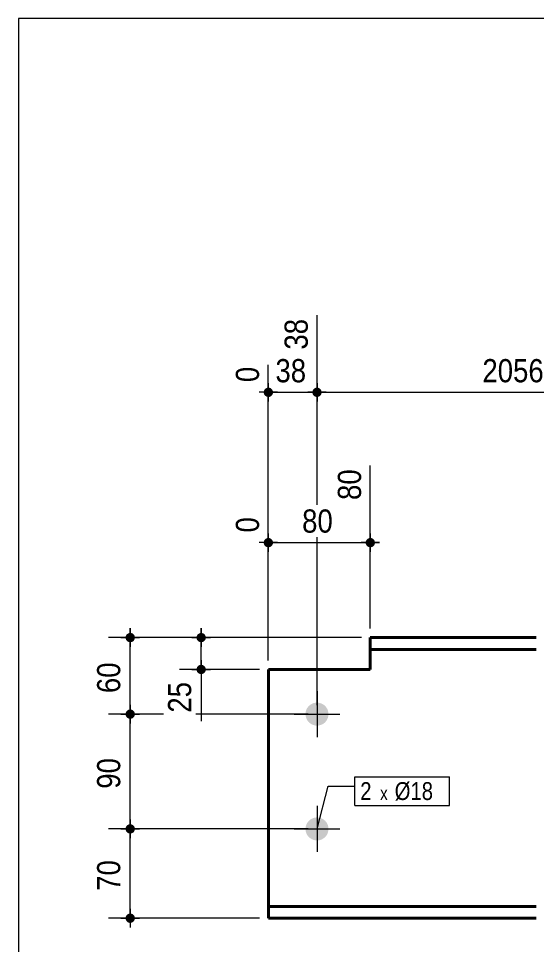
# Model space of a CAD drawing. Header units: millimetres. Extents: x 2 to 287, y 5 to 195.
# Drawn here: x 5 to 63, y 91.3 to 195 of the extents above; entities that cross this region are included whole.
import ezdxf

# ---------------------------------------------------------------- set-up
doc = ezdxf.new("R2010")
doc.units = ezdxf.units.MM
for name, color, linetype, lineweight in [('Boulon', 7, 'Continuous', 0), ('Cotation', 7, 'Continuous', 0), ('Désignation boulon', 3, 'Continuous', 0), ('Feuille dessin', 5, 'Continuous', 0), ('Piece', 2, 'Continuous', 0)]:
    doc.layers.add(name, color=color, linetype=linetype, lineweight=lineweight)
doc.styles.add('ARIAL', font='ARIAL.TTF')
doc.styles.add('COMIC_SANS_MS', font='COMIC.TTF')

# ---------------------------------------------------------------- blocks, each defined once
blk = doc.blocks.new('*A8')
at = {"layer": 'Boulon'}
for points in [[(37.16, 117.13), (37.16, 117.16), (37.17, 117.19), (37.17, 117.22), (37.17, 117.25), (37.18, 117.28), (37.18, 117.32), (37.19, 117.35), (37.19, 117.38), (37.2, 117.41), (37.21, 117.44), (37.22, 117.47), (37.23, 117.5), (37.24, 117.53), (37.25, 117.56), (37.26, 117.59), (37.27, 117.62), (37.29, 117.65), (37.3, 117.67), (37.31, 117.7), (37.33, 117.73), (37.34, 117.76), (37.36, 117.78), (37.38, 117.81), (37.4, 117.84), (37.41, 117.86), (37.43, 117.89), (37.45, 117.91), (37.47, 117.94), (37.49, 117.96), (37.52, 117.98), (37.54, 118), (37.56, 118.03), (37.58, 118.05), (37.61, 118.07), (37.63, 118.09), (37.66, 118.11), (37.68, 118.13), (37.71, 118.15), (37.73, 118.16), (37.76, 118.18), (37.79, 118.2), (37.81, 118.21), (37.84, 118.23), (37.87, 118.24), (37.9, 118.26), (37.93, 118.27), (37.96, 118.28), (37.98, 118.3), (38.01, 118.31), (38.04, 118.32), (38.07, 118.33), (38.1, 118.33), (38.14, 118.34), (38.17, 118.35), (38.2, 118.36), (38.23, 118.36), (38.26, 118.37), (38.29, 118.37), (38.32, 118.38), (38.35, 118.38), (38.38, 118.38), (38.42, 118.38), (38.45, 118.38), (38.48, 118.38), (38.51, 118.38), (38.54, 118.38), (38.57, 118.38), (38.6, 118.37), (38.64, 118.37), (38.67, 118.36), (38.7, 118.36), (38.73, 118.35), (38.76, 118.34), (38.79, 118.33), (38.82, 118.33), (38.85, 118.32), (38.88, 118.31), (38.91, 118.3), (38.94, 118.28), (38.97, 118.27), (39, 118.26), (39.03, 118.24), (39.05, 118.23), (39.08, 118.21), (39.11, 118.2), (39.14, 118.18), (39.16, 118.16), (39.19, 118.15), (39.21, 118.13), (39.24, 118.11), (39.26, 118.09), (39.29, 118.07), (39.31, 118.05), (39.33, 118.03), (39.36, 118), (39.38, 117.98), (39.4, 117.96), (39.42, 117.94), (39.44, 117.91), (39.46, 117.89), (39.48, 117.86), (39.5, 117.84), (39.52, 117.81), (39.53, 117.78), (39.55, 117.76), (39.57, 117.73), (39.58, 117.7), (39.6, 117.67), (39.61, 117.65), (39.62, 117.62), (39.64, 117.59), (39.65, 117.56), (39.66, 117.53), (39.67, 117.5), (39.68, 117.47), (39.69, 117.44), (39.69, 117.41), (39.7, 117.38), (39.71, 117.35), (39.71, 117.32), (39.72, 117.28), (39.72, 117.25), (39.73, 117.22), (39.73, 117.19), (39.73, 117.16), (39.73, 117.13), (39.73, 117.1), (39.73, 117.06), (39.73, 117.03), (39.73, 117), (39.73, 116.97), (39.72, 116.94), (39.72, 116.91), (39.71, 116.88), (39.71, 116.85), (39.7, 116.81), (39.69, 116.78), (39.69, 116.75), (39.68, 116.72), (39.67, 116.69), (39.66, 116.66), (39.65, 116.63), (39.64, 116.6), (39.62, 116.57), (39.61, 116.55), (39.6, 116.52), (39.58, 116.49), (39.57, 116.46), (39.55, 116.43), (39.53, 116.41), (39.52, 116.38), (39.5, 116.36), (39.48, 116.33), (39.46, 116.3), (39.44, 116.28), (39.42, 116.26), (39.4, 116.23), (39.38, 116.21), (39.36, 116.19), (39.33, 116.16), (39.31, 116.14), (39.29, 116.12), (39.26, 116.1), (39.24, 116.08), (39.21, 116.06), (39.19, 116.04), (39.16, 116.03), (39.14, 116.01), (39.11, 115.99), (39.08, 115.98), (39.05, 115.96), (39.03, 115.95), (39, 115.93), (38.97, 115.92), (38.94, 115.91), (38.91, 115.9), (38.88, 115.89), (38.85, 115.88), (38.82, 115.87), (38.79, 115.86), (38.76, 115.85), (38.73, 115.84), (38.7, 115.83), (38.67, 115.83), (38.64, 115.82), (38.6, 115.82), (38.57, 115.82), (38.54, 115.81), (38.51, 115.81), (38.48, 115.81), (38.45, 115.81), (38.42, 115.81), (38.38, 115.81), (38.35, 115.81), (38.32, 115.82), (38.29, 115.82), (38.26, 115.82), (38.23, 115.83), (38.2, 115.83), (38.17, 115.84), (38.14, 115.85), (38.1, 115.86), (38.07, 115.87), (38.04, 115.88), (38.01, 115.89), (37.98, 115.9), (37.96, 115.91), (37.93, 115.92), (37.9, 115.93), (37.87, 115.95), (37.84, 115.96), (37.81, 115.98), (37.79, 115.99), (37.76, 116.01), (37.73, 116.03), (37.71, 116.04), (37.68, 116.06), (37.66, 116.08), (37.63, 116.1), (37.61, 116.12), (37.58, 116.14), (37.56, 116.16), (37.54, 116.19), (37.52, 116.21), (37.49, 116.23), (37.47, 116.26), (37.45, 116.28), (37.43, 116.3), (37.41, 116.33), (37.4, 116.36), (37.38, 116.38), (37.36, 116.41), (37.34, 116.43), (37.33, 116.46), (37.31, 116.49), (37.3, 116.52), (37.29, 116.55), (37.27, 116.57), (37.26, 116.6), (37.25, 116.63), (37.24, 116.66), (37.23, 116.69), (37.22, 116.72), (37.21, 116.75), (37.2, 116.78), (37.19, 116.81), (37.19, 116.85), (37.18, 116.88), (37.18, 116.91), (37.17, 116.94), (37.17, 116.97), (37.17, 117), (37.16, 117.03), (37.16, 117.06), (37.16, 117.1)], [(37.16, 104.27), (37.16, 104.3), (37.17, 104.33), (37.17, 104.36), (37.17, 104.4), (37.18, 104.43), (37.18, 104.46), (37.19, 104.49), (37.19, 104.52), (37.2, 104.55), (37.21, 104.58), (37.22, 104.61), (37.23, 104.64), (37.24, 104.67), (37.25, 104.7), (37.26, 104.73), (37.27, 104.76), (37.29, 104.79), (37.3, 104.82), (37.31, 104.84), (37.33, 104.87), (37.34, 104.9), (37.36, 104.93), (37.38, 104.95), (37.4, 104.98), (37.41, 105), (37.43, 105.03), (37.45, 105.05), (37.47, 105.08), (37.49, 105.1), (37.52, 105.13), (37.54, 105.15), (37.56, 105.17), (37.58, 105.19), (37.61, 105.21), (37.63, 105.23), (37.66, 105.25), (37.68, 105.27), (37.71, 105.29), (37.73, 105.31), (37.76, 105.32), (37.79, 105.34), (37.81, 105.36), (37.84, 105.37), (37.87, 105.39), (37.9, 105.4), (37.93, 105.41), (37.96, 105.43), (37.98, 105.44), (38.01, 105.45), (38.04, 105.46), (38.07, 105.47), (38.1, 105.48), (38.14, 105.49), (38.17, 105.49), (38.2, 105.5), (38.23, 105.51), (38.26, 105.51), (38.29, 105.51), (38.32, 105.52), (38.35, 105.52), (38.38, 105.52), (38.42, 105.52), (38.45, 105.52), (38.48, 105.52), (38.51, 105.52), (38.54, 105.52), (38.57, 105.52), (38.6, 105.51), (38.64, 105.51), (38.67, 105.51), (38.7, 105.5), (38.73, 105.49), (38.76, 105.49), (38.79, 105.48), (38.82, 105.47), (38.85, 105.46), (38.88, 105.45), (38.91, 105.44), (38.94, 105.43), (38.97, 105.41), (39, 105.4), (39.03, 105.39), (39.05, 105.37), (39.08, 105.36), (39.11, 105.34), (39.14, 105.32), (39.16, 105.31), (39.19, 105.29), (39.21, 105.27), (39.24, 105.25), (39.26, 105.23), (39.29, 105.21), (39.31, 105.19), (39.33, 105.17), (39.36, 105.15), (39.38, 105.13), (39.4, 105.1), (39.42, 105.08), (39.44, 105.05), (39.46, 105.03), (39.48, 105), (39.5, 104.98), (39.52, 104.95), (39.53, 104.93), (39.55, 104.9), (39.57, 104.87), (39.58, 104.84), (39.6, 104.82), (39.61, 104.79), (39.62, 104.76), (39.64, 104.73), (39.65, 104.7), (39.66, 104.67), (39.67, 104.64), (39.68, 104.61), (39.69, 104.58), (39.69, 104.55), (39.7, 104.52), (39.71, 104.49), (39.71, 104.46), (39.72, 104.43), (39.72, 104.4), (39.73, 104.36), (39.73, 104.33), (39.73, 104.3), (39.73, 104.27), (39.73, 104.24), (39.73, 104.21), (39.73, 104.18), (39.73, 104.14), (39.73, 104.11), (39.72, 104.08), (39.72, 104.05), (39.71, 104.02), (39.71, 103.99), (39.7, 103.96), (39.69, 103.93), (39.69, 103.9), (39.68, 103.87), (39.67, 103.84), (39.66, 103.81), (39.65, 103.78), (39.64, 103.75), (39.62, 103.72), (39.61, 103.69), (39.6, 103.66), (39.58, 103.63), (39.57, 103.6), (39.55, 103.58), (39.53, 103.55), (39.52, 103.52), (39.5, 103.5), (39.48, 103.47), (39.46, 103.45), (39.44, 103.42), (39.42, 103.4), (39.4, 103.38), (39.38, 103.35), (39.36, 103.33), (39.33, 103.31), (39.31, 103.29), (39.29, 103.27), (39.26, 103.24), (39.24, 103.23), (39.21, 103.21), (39.19, 103.19), (39.16, 103.17), (39.14, 103.15), (39.11, 103.14), (39.08, 103.12), (39.05, 103.1), (39.03, 103.09), (39, 103.08), (38.97, 103.06), (38.94, 103.05), (38.91, 103.04), (38.88, 103.03), (38.85, 103.02), (38.82, 103.01), (38.79, 103), (38.76, 102.99), (38.73, 102.98), (38.7, 102.98), (38.67, 102.97), (38.64, 102.97), (38.6, 102.96), (38.57, 102.96), (38.54, 102.96), (38.51, 102.95), (38.48, 102.95), (38.45, 102.95), (38.42, 102.95), (38.38, 102.95), (38.35, 102.96), (38.32, 102.96), (38.29, 102.96), (38.26, 102.97), (38.23, 102.97), (38.2, 102.98), (38.17, 102.98), (38.14, 102.99), (38.1, 103), (38.07, 103.01), (38.04, 103.02), (38.01, 103.03), (37.98, 103.04), (37.96, 103.05), (37.93, 103.06), (37.9, 103.08), (37.87, 103.09), (37.84, 103.1), (37.81, 103.12), (37.79, 103.14), (37.76, 103.15), (37.73, 103.17), (37.71, 103.19), (37.68, 103.21), (37.66, 103.23), (37.63, 103.24), (37.61, 103.27), (37.58, 103.29), (37.56, 103.31), (37.54, 103.33), (37.52, 103.35), (37.49, 103.38), (37.47, 103.4), (37.45, 103.42), (37.43, 103.45), (37.41, 103.47), (37.4, 103.5), (37.38, 103.52), (37.36, 103.55), (37.34, 103.58), (37.33, 103.6), (37.31, 103.63), (37.3, 103.66), (37.29, 103.69), (37.27, 103.72), (37.26, 103.75), (37.25, 103.78), (37.24, 103.81), (37.23, 103.84), (37.22, 103.87), (37.21, 103.9), (37.2, 103.93), (37.19, 103.96), (37.19, 103.99), (37.18, 104.02), (37.18, 104.05), (37.17, 104.08), (37.17, 104.11), (37.17, 104.14), (37.16, 104.18), (37.16, 104.21), (37.16, 104.24)]]:
    blk.add_hatch(color=256, dxfattribs=at).paths.add_polyline_path(points, flags=17)
at = {"layer": 'Boulon', "linetype": 'Continuous', "lineweight": 0}
for p, q in [((38.45, 119.67), (38.45, 114.52)), ((35.88, 117.1), (41.02, 117.1)), ((38.45, 106.81), (38.45, 101.67)), ((35.88, 104.24), (41.02, 104.24))]:
    blk.add_line(p, q, dxfattribs=at)
blk = doc.blocks.new('*A9')
at = {"layer": 'Piece', "color": 2, "linetype": 'Continuous', "lineweight": 40}
for p, q in [((44.418771, 122.095832), (44.418771, 125.667261)), ((62.9902, 125.667261), (44.418771, 125.667261)), ((62.9902, 124.352975), (44.418771, 124.352975)), ((32.994568, 122.095832), (44.418771, 122.095832)), ((32.994568, 122.095832), (32.994568, 94.23869)), ((62.9902, 95.552975), (32.994568, 95.552975)), ((32.994568, 94.23869), (62.9902, 94.23869))]:
    blk.add_line(p, q, dxfattribs=at)
blk = doc.blocks.new('*A10')
at = {"layer": 'Feuille dessin', "linetype": 'Continuous', "lineweight": 0}
for p, q in [((282, 195), (5, 195)), ((5, 195), (5, 5))]:
    blk.add_line(p, q, dxfattribs=at)
blk = doc.blocks.new('*A15')
at = {"layer": 'Cotation'}
for points in [[(25.44, 125.15), (25.42, 125.15), (25.39, 125.15), (25.37, 125.16), (25.34, 125.16), (25.32, 125.17), (25.29, 125.18), (25.27, 125.19), (25.24, 125.2), (25.22, 125.21), (25.2, 125.22), (25.18, 125.23), (25.16, 125.25), (25.14, 125.27), (25.12, 125.28), (25.1, 125.3), (25.08, 125.32), (25.07, 125.34), (25.05, 125.36), (25.03, 125.38), (25.02, 125.4), (25.01, 125.42), (25, 125.44), (24.99, 125.47), (24.98, 125.49), (24.97, 125.52), (24.96, 125.54), (24.96, 125.57), (24.95, 125.59), (24.95, 125.62), (24.95, 125.64), (24.95, 125.67), (24.95, 125.69), (24.95, 125.72), (24.95, 125.74), (24.96, 125.77), (24.96, 125.79), (24.97, 125.82), (24.98, 125.84), (24.99, 125.87), (25, 125.89), (25.01, 125.91), (25.02, 125.93), (25.03, 125.96), (25.05, 125.98), (25.07, 126), (25.08, 126.02), (25.1, 126.03), (25.12, 126.05), (25.14, 126.07), (25.16, 126.08), (25.18, 126.1), (25.2, 126.11), (25.22, 126.13), (25.24, 126.14), (25.27, 126.15), (25.29, 126.16), (25.32, 126.16), (25.34, 126.17), (25.37, 126.18), (25.39, 126.18), (25.42, 126.18), (25.44, 126.19), (25.47, 126.19), (25.49, 126.19), (25.52, 126.18), (25.54, 126.18), (25.57, 126.18), (25.59, 126.17), (25.62, 126.16), (25.64, 126.16), (25.67, 126.15), (25.69, 126.14), (25.71, 126.13), (25.73, 126.11), (25.76, 126.1), (25.78, 126.08), (25.8, 126.07), (25.82, 126.05), (25.83, 126.03), (25.85, 126.02), (25.87, 126), (25.88, 125.98), (25.9, 125.96), (25.91, 125.93), (25.93, 125.91), (25.94, 125.89), (25.95, 125.87), (25.96, 125.84), (25.96, 125.82), (25.97, 125.79), (25.98, 125.77), (25.98, 125.74), (25.98, 125.72), (25.99, 125.69), (25.99, 125.67), (25.99, 125.64), (25.98, 125.62), (25.98, 125.59), (25.98, 125.57), (25.97, 125.54), (25.96, 125.52), (25.96, 125.49), (25.95, 125.47), (25.94, 125.44), (25.93, 125.42), (25.91, 125.4), (25.9, 125.38), (25.88, 125.36), (25.87, 125.34), (25.85, 125.32), (25.83, 125.3), (25.82, 125.28), (25.8, 125.27), (25.78, 125.25), (25.76, 125.23), (25.73, 125.22), (25.71, 125.21), (25.69, 125.2), (25.67, 125.19), (25.64, 125.18), (25.62, 125.17), (25.59, 125.16), (25.57, 125.16), (25.54, 125.15), (25.52, 125.15), (25.49, 125.15), (25.47, 125.15)], [(25.44, 121.58), (25.42, 121.58), (25.39, 121.58), (25.37, 121.59), (25.34, 121.59), (25.32, 121.6), (25.29, 121.61), (25.27, 121.62), (25.24, 121.63), (25.22, 121.64), (25.2, 121.65), (25.18, 121.66), (25.16, 121.68), (25.14, 121.69), (25.12, 121.71), (25.1, 121.73), (25.08, 121.75), (25.07, 121.77), (25.05, 121.79), (25.03, 121.81), (25.02, 121.83), (25.01, 121.85), (25, 121.87), (24.99, 121.9), (24.98, 121.92), (24.97, 121.94), (24.96, 121.97), (24.96, 121.99), (24.95, 122.02), (24.95, 122.04), (24.95, 122.07), (24.95, 122.1), (24.95, 122.12), (24.95, 122.15), (24.95, 122.17), (24.96, 122.2), (24.96, 122.22), (24.97, 122.25), (24.98, 122.27), (24.99, 122.29), (25, 122.32), (25.01, 122.34), (25.02, 122.36), (25.03, 122.38), (25.05, 122.41), (25.07, 122.43), (25.08, 122.45), (25.1, 122.46), (25.12, 122.48), (25.14, 122.5), (25.16, 122.51), (25.18, 122.53), (25.2, 122.54), (25.22, 122.55), (25.24, 122.57), (25.27, 122.58), (25.29, 122.59), (25.32, 122.59), (25.34, 122.6), (25.37, 122.61), (25.39, 122.61), (25.42, 122.61), (25.44, 122.62), (25.47, 122.62), (25.49, 122.62), (25.52, 122.61), (25.54, 122.61), (25.57, 122.61), (25.59, 122.6), (25.62, 122.59), (25.64, 122.59), (25.67, 122.58), (25.69, 122.57), (25.71, 122.55), (25.73, 122.54), (25.76, 122.53), (25.78, 122.51), (25.8, 122.5), (25.82, 122.48), (25.83, 122.46), (25.85, 122.45), (25.87, 122.43), (25.88, 122.41), (25.9, 122.38), (25.91, 122.36), (25.93, 122.34), (25.94, 122.32), (25.95, 122.29), (25.96, 122.27), (25.96, 122.25), (25.97, 122.22), (25.98, 122.2), (25.98, 122.17), (25.98, 122.15), (25.99, 122.12), (25.99, 122.1), (25.99, 122.07), (25.98, 122.04), (25.98, 122.02), (25.98, 121.99), (25.97, 121.97), (25.96, 121.94), (25.96, 121.92), (25.95, 121.9), (25.94, 121.87), (25.93, 121.85), (25.91, 121.83), (25.9, 121.81), (25.88, 121.79), (25.87, 121.77), (25.85, 121.75), (25.83, 121.73), (25.82, 121.71), (25.8, 121.69), (25.78, 121.68), (25.76, 121.66), (25.73, 121.65), (25.71, 121.64), (25.69, 121.63), (25.67, 121.62), (25.64, 121.61), (25.62, 121.6), (25.59, 121.59), (25.57, 121.59), (25.54, 121.58), (25.52, 121.58), (25.49, 121.58), (25.47, 121.58)]]:
    blk.add_hatch(color=256, dxfattribs=at).paths.add_polyline_path(points, flags=17)
at = {"layer": 'Cotation', "linetype": 'Continuous', "lineweight": 0}
for p, q in [((25.47, 126.71), (25.47, 124.63)), ((25.47, 125.67), (25.47, 126.71)), ((43.42, 125.67), (23.05, 125.67)), ((24.43, 125.67), (26.51, 125.67)), ((25.47, 122.1), (25.47, 125.67)), ((25.47, 123.14), (25.47, 121.06)), ((31.99, 122.1), (23.05, 122.1)), ((24.43, 122.1), (26.51, 122.1)), ((25.47, 122.1), (25.47, 116.29)), ((25.47, 122.1), (25.47, 116.29))]:
    blk.add_line(p, q, dxfattribs=at)
at = {"layer": 'Cotation'}
for p in [(25.47, 125.67), (25.47, 122.1)]:
    blk.add_point(p, dxfattribs=at)
at = {"layer": 'Cotation', "style": 'ARIAL', "width": 0.85}
blk.add_text('25', height=2.6, rotation=90.0002, dxfattribs=at).set_placement((24.35, 117.26))
blk = doc.blocks.new('*A17')
at = {"layer": 'Cotation'}
for points in [[(17.5, 103.72), (17.47, 103.72), (17.44, 103.72), (17.42, 103.73), (17.39, 103.73), (17.37, 103.74), (17.35, 103.75), (17.32, 103.76), (17.3, 103.77), (17.28, 103.78), (17.25, 103.79), (17.23, 103.81), (17.21, 103.82), (17.19, 103.84), (17.17, 103.85), (17.15, 103.87), (17.14, 103.89), (17.12, 103.91), (17.1, 103.93), (17.09, 103.95), (17.08, 103.97), (17.06, 103.99), (17.05, 104.02), (17.04, 104.04), (17.03, 104.06), (17.02, 104.09), (17.02, 104.11), (17.01, 104.14), (17.01, 104.16), (17, 104.19), (17, 104.21), (17, 104.24), (17, 104.26), (17, 104.29), (17.01, 104.31), (17.01, 104.34), (17.02, 104.37), (17.02, 104.39), (17.03, 104.41), (17.04, 104.44), (17.05, 104.46), (17.06, 104.48), (17.08, 104.51), (17.09, 104.53), (17.1, 104.55), (17.12, 104.57), (17.14, 104.59), (17.15, 104.61), (17.17, 104.62), (17.19, 104.64), (17.21, 104.66), (17.23, 104.67), (17.25, 104.68), (17.28, 104.7), (17.3, 104.71), (17.32, 104.72), (17.35, 104.73), (17.37, 104.74), (17.39, 104.74), (17.42, 104.75), (17.44, 104.75), (17.47, 104.76), (17.5, 104.76), (17.52, 104.76), (17.55, 104.76), (17.57, 104.76), (17.6, 104.75), (17.62, 104.75), (17.65, 104.74), (17.67, 104.74), (17.7, 104.73), (17.72, 104.72), (17.74, 104.71), (17.77, 104.7), (17.79, 104.68), (17.81, 104.67), (17.83, 104.66), (17.85, 104.64), (17.87, 104.62), (17.89, 104.61), (17.91, 104.59), (17.92, 104.57), (17.94, 104.55), (17.95, 104.53), (17.97, 104.51), (17.98, 104.48), (17.99, 104.46), (18, 104.44), (18.01, 104.41), (18.02, 104.39), (18.03, 104.37), (18.03, 104.34), (18.04, 104.31), (18.04, 104.29), (18.04, 104.26), (18.04, 104.24), (18.04, 104.21), (18.04, 104.19), (18.04, 104.16), (18.03, 104.14), (18.03, 104.11), (18.02, 104.09), (18.01, 104.06), (18, 104.04), (17.99, 104.02), (17.98, 103.99), (17.97, 103.97), (17.95, 103.95), (17.94, 103.93), (17.92, 103.91), (17.91, 103.89), (17.89, 103.87), (17.87, 103.85), (17.85, 103.84), (17.83, 103.82), (17.81, 103.81), (17.79, 103.79), (17.77, 103.78), (17.74, 103.77), (17.72, 103.76), (17.7, 103.75), (17.67, 103.74), (17.65, 103.73), (17.62, 103.73), (17.6, 103.72), (17.57, 103.72), (17.55, 103.72), (17.52, 103.72)], [(17.5, 93.72), (17.47, 93.72), (17.44, 93.72), (17.42, 93.73), (17.39, 93.73), (17.37, 93.74), (17.35, 93.75), (17.32, 93.76), (17.3, 93.77), (17.28, 93.78), (17.25, 93.79), (17.23, 93.81), (17.21, 93.82), (17.19, 93.84), (17.17, 93.85), (17.15, 93.87), (17.14, 93.89), (17.12, 93.91), (17.1, 93.93), (17.09, 93.95), (17.08, 93.97), (17.06, 93.99), (17.05, 94.02), (17.04, 94.04), (17.03, 94.06), (17.02, 94.09), (17.02, 94.11), (17.01, 94.14), (17.01, 94.16), (17, 94.19), (17, 94.21), (17, 94.24), (17, 94.26), (17, 94.29), (17.01, 94.31), (17.01, 94.34), (17.02, 94.37), (17.02, 94.39), (17.03, 94.41), (17.04, 94.44), (17.05, 94.46), (17.06, 94.48), (17.08, 94.51), (17.09, 94.53), (17.1, 94.55), (17.12, 94.57), (17.14, 94.59), (17.15, 94.61), (17.17, 94.62), (17.19, 94.64), (17.21, 94.66), (17.23, 94.67), (17.25, 94.68), (17.28, 94.7), (17.3, 94.71), (17.32, 94.72), (17.35, 94.73), (17.37, 94.74), (17.39, 94.74), (17.42, 94.75), (17.44, 94.75), (17.47, 94.76), (17.5, 94.76), (17.52, 94.76), (17.55, 94.76), (17.57, 94.76), (17.6, 94.75), (17.62, 94.75), (17.65, 94.74), (17.67, 94.74), (17.7, 94.73), (17.72, 94.72), (17.74, 94.71), (17.77, 94.7), (17.79, 94.68), (17.81, 94.67), (17.83, 94.66), (17.85, 94.64), (17.87, 94.62), (17.89, 94.61), (17.91, 94.59), (17.92, 94.57), (17.94, 94.55), (17.95, 94.53), (17.97, 94.51), (17.98, 94.48), (17.99, 94.46), (18, 94.44), (18.01, 94.41), (18.02, 94.39), (18.03, 94.37), (18.03, 94.34), (18.04, 94.31), (18.04, 94.29), (18.04, 94.26), (18.04, 94.24), (18.04, 94.21), (18.04, 94.19), (18.04, 94.16), (18.03, 94.14), (18.03, 94.11), (18.02, 94.09), (18.01, 94.06), (18, 94.04), (17.99, 94.02), (17.98, 93.99), (17.97, 93.97), (17.95, 93.95), (17.94, 93.93), (17.92, 93.91), (17.91, 93.89), (17.89, 93.87), (17.87, 93.85), (17.85, 93.84), (17.83, 93.82), (17.81, 93.81), (17.79, 93.79), (17.77, 93.78), (17.74, 93.77), (17.72, 93.76), (17.7, 93.75), (17.67, 93.74), (17.65, 93.73), (17.62, 93.73), (17.6, 93.72), (17.57, 93.72), (17.55, 93.72), (17.52, 93.72)]]:
    blk.add_hatch(color=256, dxfattribs=at).paths.add_polyline_path(points, flags=17)
at = {"layer": 'Cotation', "linetype": 'Continuous', "lineweight": 0}
for p, q in [((17.52, 105.28), (17.52, 103.2)), ((17.52, 104.24), (17.52, 105.28)), ((37.45, 104.24), (15.1, 104.24)), ((16.48, 104.24), (18.56, 104.24)), ((17.52, 94.24), (17.52, 104.24)), ((17.52, 95.28), (17.52, 93.2)), ((31.99, 94.24), (15.1, 94.24)), ((16.48, 94.24), (18.56, 94.24)), ((17.52, 94.24), (17.52, 93.2))]:
    blk.add_line(p, q, dxfattribs=at)
at = {"layer": 'Cotation'}
for p in [(17.52, 104.24), (17.52, 94.24)]:
    blk.add_point(p, dxfattribs=at)
at = {"layer": 'Cotation', "style": 'ARIAL', "width": 0.85}
blk.add_text('70', height=2.6, rotation=90.0002, dxfattribs=at).set_placement((16.4, 97.31))
blk = doc.blocks.new('*A18')
at = {"layer": 'Cotation'}
for points in [[(17.5, 116.58), (17.47, 116.58), (17.44, 116.58), (17.42, 116.59), (17.39, 116.59), (17.37, 116.6), (17.35, 116.61), (17.32, 116.62), (17.3, 116.63), (17.28, 116.64), (17.25, 116.65), (17.23, 116.66), (17.21, 116.68), (17.19, 116.69), (17.17, 116.71), (17.15, 116.73), (17.14, 116.75), (17.12, 116.77), (17.1, 116.79), (17.09, 116.81), (17.08, 116.83), (17.06, 116.85), (17.05, 116.87), (17.04, 116.9), (17.03, 116.92), (17.02, 116.94), (17.02, 116.97), (17.01, 116.99), (17.01, 117.02), (17, 117.04), (17, 117.07), (17, 117.1), (17, 117.12), (17, 117.15), (17.01, 117.17), (17.01, 117.2), (17.02, 117.22), (17.02, 117.25), (17.03, 117.27), (17.04, 117.29), (17.05, 117.32), (17.06, 117.34), (17.08, 117.36), (17.09, 117.38), (17.1, 117.41), (17.12, 117.43), (17.14, 117.45), (17.15, 117.46), (17.17, 117.48), (17.19, 117.5), (17.21, 117.51), (17.23, 117.53), (17.25, 117.54), (17.28, 117.55), (17.3, 117.57), (17.32, 117.58), (17.35, 117.59), (17.37, 117.59), (17.39, 117.6), (17.42, 117.61), (17.44, 117.61), (17.47, 117.61), (17.5, 117.62), (17.52, 117.62), (17.55, 117.62), (17.57, 117.61), (17.6, 117.61), (17.62, 117.61), (17.65, 117.6), (17.67, 117.59), (17.7, 117.59), (17.72, 117.58), (17.74, 117.57), (17.77, 117.55), (17.79, 117.54), (17.81, 117.53), (17.83, 117.51), (17.85, 117.5), (17.87, 117.48), (17.89, 117.46), (17.91, 117.45), (17.92, 117.43), (17.94, 117.41), (17.95, 117.38), (17.97, 117.36), (17.98, 117.34), (17.99, 117.32), (18, 117.29), (18.01, 117.27), (18.02, 117.25), (18.03, 117.22), (18.03, 117.2), (18.04, 117.17), (18.04, 117.15), (18.04, 117.12), (18.04, 117.1), (18.04, 117.07), (18.04, 117.04), (18.04, 117.02), (18.03, 116.99), (18.03, 116.97), (18.02, 116.94), (18.01, 116.92), (18, 116.9), (17.99, 116.87), (17.98, 116.85), (17.97, 116.83), (17.95, 116.81), (17.94, 116.79), (17.92, 116.77), (17.91, 116.75), (17.89, 116.73), (17.87, 116.71), (17.85, 116.69), (17.83, 116.68), (17.81, 116.66), (17.79, 116.65), (17.77, 116.64), (17.74, 116.63), (17.72, 116.62), (17.7, 116.61), (17.67, 116.6), (17.65, 116.59), (17.62, 116.59), (17.6, 116.58), (17.57, 116.58), (17.55, 116.58), (17.52, 116.58)], [(17.5, 103.72), (17.47, 103.72), (17.44, 103.72), (17.42, 103.73), (17.39, 103.73), (17.37, 103.74), (17.35, 103.75), (17.32, 103.76), (17.3, 103.77), (17.28, 103.78), (17.25, 103.79), (17.23, 103.81), (17.21, 103.82), (17.19, 103.84), (17.17, 103.85), (17.15, 103.87), (17.14, 103.89), (17.12, 103.91), (17.1, 103.93), (17.09, 103.95), (17.08, 103.97), (17.06, 103.99), (17.05, 104.02), (17.04, 104.04), (17.03, 104.06), (17.02, 104.09), (17.02, 104.11), (17.01, 104.14), (17.01, 104.16), (17, 104.19), (17, 104.21), (17, 104.24), (17, 104.26), (17, 104.29), (17.01, 104.31), (17.01, 104.34), (17.02, 104.37), (17.02, 104.39), (17.03, 104.41), (17.04, 104.44), (17.05, 104.46), (17.06, 104.48), (17.08, 104.51), (17.09, 104.53), (17.1, 104.55), (17.12, 104.57), (17.14, 104.59), (17.15, 104.61), (17.17, 104.62), (17.19, 104.64), (17.21, 104.66), (17.23, 104.67), (17.25, 104.68), (17.28, 104.7), (17.3, 104.71), (17.32, 104.72), (17.35, 104.73), (17.37, 104.74), (17.39, 104.74), (17.42, 104.75), (17.44, 104.75), (17.47, 104.76), (17.5, 104.76), (17.52, 104.76), (17.55, 104.76), (17.57, 104.76), (17.6, 104.75), (17.62, 104.75), (17.65, 104.74), (17.67, 104.74), (17.7, 104.73), (17.72, 104.72), (17.74, 104.71), (17.77, 104.7), (17.79, 104.68), (17.81, 104.67), (17.83, 104.66), (17.85, 104.64), (17.87, 104.62), (17.89, 104.61), (17.91, 104.59), (17.92, 104.57), (17.94, 104.55), (17.95, 104.53), (17.97, 104.51), (17.98, 104.48), (17.99, 104.46), (18, 104.44), (18.01, 104.41), (18.02, 104.39), (18.03, 104.37), (18.03, 104.34), (18.04, 104.31), (18.04, 104.29), (18.04, 104.26), (18.04, 104.24), (18.04, 104.21), (18.04, 104.19), (18.04, 104.16), (18.03, 104.14), (18.03, 104.11), (18.02, 104.09), (18.01, 104.06), (18, 104.04), (17.99, 104.02), (17.98, 103.99), (17.97, 103.97), (17.95, 103.95), (17.94, 103.93), (17.92, 103.91), (17.91, 103.89), (17.89, 103.87), (17.87, 103.85), (17.85, 103.84), (17.83, 103.82), (17.81, 103.81), (17.79, 103.79), (17.77, 103.78), (17.74, 103.77), (17.72, 103.76), (17.7, 103.75), (17.67, 103.74), (17.65, 103.73), (17.62, 103.73), (17.6, 103.72), (17.57, 103.72), (17.55, 103.72), (17.52, 103.72)]]:
    blk.add_hatch(color=256, dxfattribs=at).paths.add_polyline_path(points, flags=17)
at = {"layer": 'Cotation', "linetype": 'Continuous', "lineweight": 0}
for p, q in [((17.52, 118.14), (17.52, 116.06)), ((17.52, 117.1), (17.52, 118.14)), ((21.23, 117.1), (15.1, 117.1)), ((16.48, 117.1), (18.56, 117.1)), ((17.52, 104.24), (17.52, 117.1)), ((37.45, 117.1), (24.87, 117.1)), ((17.52, 105.28), (17.52, 103.2)), ((37.45, 104.24), (15.1, 104.24)), ((16.48, 104.24), (18.56, 104.24)), ((17.52, 104.24), (17.52, 103.2))]:
    blk.add_line(p, q, dxfattribs=at)
at = {"layer": 'Cotation'}
for p in [(17.52, 117.1), (17.52, 104.24)]:
    blk.add_point(p, dxfattribs=at)
at = {"layer": 'Cotation', "style": 'ARIAL', "width": 0.85}
blk.add_text('90', height=2.6, rotation=90.0002, dxfattribs=at).set_placement((16.4, 108.74))
blk = doc.blocks.new('*A19')
at = {"layer": 'Cotation'}
for points in [[(17.5, 125.15), (17.47, 125.15), (17.44, 125.15), (17.42, 125.16), (17.39, 125.16), (17.37, 125.17), (17.35, 125.18), (17.32, 125.19), (17.3, 125.2), (17.28, 125.21), (17.25, 125.22), (17.23, 125.23), (17.21, 125.25), (17.19, 125.27), (17.17, 125.28), (17.15, 125.3), (17.14, 125.32), (17.12, 125.34), (17.1, 125.36), (17.09, 125.38), (17.08, 125.4), (17.06, 125.42), (17.05, 125.44), (17.04, 125.47), (17.03, 125.49), (17.02, 125.52), (17.02, 125.54), (17.01, 125.57), (17.01, 125.59), (17, 125.62), (17, 125.64), (17, 125.67), (17, 125.69), (17, 125.72), (17.01, 125.74), (17.01, 125.77), (17.02, 125.79), (17.02, 125.82), (17.03, 125.84), (17.04, 125.87), (17.05, 125.89), (17.06, 125.91), (17.08, 125.93), (17.09, 125.96), (17.1, 125.98), (17.12, 126), (17.14, 126.02), (17.15, 126.03), (17.17, 126.05), (17.19, 126.07), (17.21, 126.08), (17.23, 126.1), (17.25, 126.11), (17.28, 126.13), (17.3, 126.14), (17.32, 126.15), (17.35, 126.16), (17.37, 126.16), (17.39, 126.17), (17.42, 126.18), (17.44, 126.18), (17.47, 126.18), (17.5, 126.19), (17.52, 126.19), (17.55, 126.19), (17.57, 126.18), (17.6, 126.18), (17.62, 126.18), (17.65, 126.17), (17.67, 126.16), (17.7, 126.16), (17.72, 126.15), (17.74, 126.14), (17.77, 126.13), (17.79, 126.11), (17.81, 126.1), (17.83, 126.08), (17.85, 126.07), (17.87, 126.05), (17.89, 126.03), (17.91, 126.02), (17.92, 126), (17.94, 125.98), (17.95, 125.96), (17.97, 125.93), (17.98, 125.91), (17.99, 125.89), (18, 125.87), (18.01, 125.84), (18.02, 125.82), (18.03, 125.79), (18.03, 125.77), (18.04, 125.74), (18.04, 125.72), (18.04, 125.69), (18.04, 125.67), (18.04, 125.64), (18.04, 125.62), (18.04, 125.59), (18.03, 125.57), (18.03, 125.54), (18.02, 125.52), (18.01, 125.49), (18, 125.47), (17.99, 125.44), (17.98, 125.42), (17.97, 125.4), (17.95, 125.38), (17.94, 125.36), (17.92, 125.34), (17.91, 125.32), (17.89, 125.3), (17.87, 125.28), (17.85, 125.27), (17.83, 125.25), (17.81, 125.23), (17.79, 125.22), (17.77, 125.21), (17.74, 125.2), (17.72, 125.19), (17.7, 125.18), (17.67, 125.17), (17.65, 125.16), (17.62, 125.16), (17.6, 125.15), (17.57, 125.15), (17.55, 125.15), (17.52, 125.15)], [(17.5, 116.58), (17.47, 116.58), (17.44, 116.58), (17.42, 116.59), (17.39, 116.59), (17.37, 116.6), (17.35, 116.61), (17.32, 116.62), (17.3, 116.63), (17.28, 116.64), (17.25, 116.65), (17.23, 116.66), (17.21, 116.68), (17.19, 116.69), (17.17, 116.71), (17.15, 116.73), (17.14, 116.75), (17.12, 116.77), (17.1, 116.79), (17.09, 116.81), (17.08, 116.83), (17.06, 116.85), (17.05, 116.87), (17.04, 116.9), (17.03, 116.92), (17.02, 116.94), (17.02, 116.97), (17.01, 116.99), (17.01, 117.02), (17, 117.04), (17, 117.07), (17, 117.1), (17, 117.12), (17, 117.15), (17.01, 117.17), (17.01, 117.2), (17.02, 117.22), (17.02, 117.25), (17.03, 117.27), (17.04, 117.29), (17.05, 117.32), (17.06, 117.34), (17.08, 117.36), (17.09, 117.38), (17.1, 117.41), (17.12, 117.43), (17.14, 117.45), (17.15, 117.46), (17.17, 117.48), (17.19, 117.5), (17.21, 117.51), (17.23, 117.53), (17.25, 117.54), (17.28, 117.55), (17.3, 117.57), (17.32, 117.58), (17.35, 117.59), (17.37, 117.59), (17.39, 117.6), (17.42, 117.61), (17.44, 117.61), (17.47, 117.61), (17.5, 117.62), (17.52, 117.62), (17.55, 117.62), (17.57, 117.61), (17.6, 117.61), (17.62, 117.61), (17.65, 117.6), (17.67, 117.59), (17.7, 117.59), (17.72, 117.58), (17.74, 117.57), (17.77, 117.55), (17.79, 117.54), (17.81, 117.53), (17.83, 117.51), (17.85, 117.5), (17.87, 117.48), (17.89, 117.46), (17.91, 117.45), (17.92, 117.43), (17.94, 117.41), (17.95, 117.38), (17.97, 117.36), (17.98, 117.34), (17.99, 117.32), (18, 117.29), (18.01, 117.27), (18.02, 117.25), (18.03, 117.22), (18.03, 117.2), (18.04, 117.17), (18.04, 117.15), (18.04, 117.12), (18.04, 117.1), (18.04, 117.07), (18.04, 117.04), (18.04, 117.02), (18.03, 116.99), (18.03, 116.97), (18.02, 116.94), (18.01, 116.92), (18, 116.9), (17.99, 116.87), (17.98, 116.85), (17.97, 116.83), (17.95, 116.81), (17.94, 116.79), (17.92, 116.77), (17.91, 116.75), (17.89, 116.73), (17.87, 116.71), (17.85, 116.69), (17.83, 116.68), (17.81, 116.66), (17.79, 116.65), (17.77, 116.64), (17.74, 116.63), (17.72, 116.62), (17.7, 116.61), (17.67, 116.6), (17.65, 116.59), (17.62, 116.59), (17.6, 116.58), (17.57, 116.58), (17.55, 116.58), (17.52, 116.58)]]:
    blk.add_hatch(color=256, dxfattribs=at).paths.add_polyline_path(points, flags=17)
at = {"layer": 'Cotation', "linetype": 'Continuous', "lineweight": 0}
for p, q in [((17.52, 126.71), (17.52, 124.63)), ((17.52, 125.67), (17.52, 126.71)), ((43.42, 125.67), (15.1, 125.67)), ((16.48, 125.67), (18.56, 125.67)), ((17.52, 117.1), (17.52, 125.67)), ((17.52, 118.14), (17.52, 116.06)), ((21.23, 117.1), (15.1, 117.1)), ((16.48, 117.1), (18.56, 117.1)), ((17.52, 117.1), (17.52, 116.06)), ((37.45, 117.1), (24.87, 117.1))]:
    blk.add_line(p, q, dxfattribs=at)
at = {"layer": 'Cotation'}
for p in [(17.52, 125.67), (17.52, 117.1)]:
    blk.add_point(p, dxfattribs=at)
at = {"layer": 'Cotation', "style": 'ARIAL', "width": 0.85}
blk.add_text('60', height=2.6, rotation=90.0002, dxfattribs=at).set_placement((16.4, 119.45))
blk = doc.blocks.new('*A29')
at = {"layer": 'Cotation'}
for points in [[(32.97, 135.78), (32.94, 135.78), (32.92, 135.79), (32.89, 135.79), (32.87, 135.8), (32.84, 135.8), (32.82, 135.81), (32.8, 135.82), (32.77, 135.83), (32.75, 135.84), (32.73, 135.86), (32.71, 135.87), (32.68, 135.88), (32.66, 135.9), (32.65, 135.92), (32.63, 135.93), (32.61, 135.95), (32.59, 135.97), (32.58, 135.99), (32.56, 136.01), (32.55, 136.03), (32.54, 136.06), (32.52, 136.08), (32.51, 136.1), (32.5, 136.13), (32.5, 136.15), (32.49, 136.17), (32.48, 136.2), (32.48, 136.22), (32.48, 136.25), (32.48, 136.28), (32.47, 136.3), (32.48, 136.33), (32.48, 136.35), (32.48, 136.38), (32.48, 136.4), (32.49, 136.43), (32.5, 136.45), (32.5, 136.48), (32.51, 136.5), (32.52, 136.52), (32.54, 136.55), (32.55, 136.57), (32.56, 136.59), (32.58, 136.61), (32.59, 136.63), (32.61, 136.65), (32.63, 136.67), (32.65, 136.69), (32.66, 136.7), (32.68, 136.72), (32.71, 136.73), (32.73, 136.75), (32.75, 136.76), (32.77, 136.77), (32.8, 136.78), (32.82, 136.79), (32.84, 136.8), (32.87, 136.81), (32.89, 136.81), (32.92, 136.82), (32.94, 136.82), (32.97, 136.82), (32.99, 136.82), (33.02, 136.82), (33.05, 136.82), (33.07, 136.82), (33.1, 136.81), (33.12, 136.81), (33.15, 136.8), (33.17, 136.79), (33.19, 136.78), (33.22, 136.77), (33.24, 136.76), (33.26, 136.75), (33.28, 136.73), (33.3, 136.72), (33.32, 136.7), (33.34, 136.69), (33.36, 136.67), (33.38, 136.65), (33.4, 136.63), (33.41, 136.61), (33.43, 136.59), (33.44, 136.57), (33.45, 136.55), (33.46, 136.52), (33.47, 136.5), (33.48, 136.48), (33.49, 136.45), (33.5, 136.43), (33.5, 136.4), (33.51, 136.38), (33.51, 136.35), (33.51, 136.33), (33.51, 136.3), (33.51, 136.28), (33.51, 136.25), (33.51, 136.22), (33.5, 136.2), (33.5, 136.17), (33.49, 136.15), (33.48, 136.13), (33.47, 136.1), (33.46, 136.08), (33.45, 136.06), (33.44, 136.03), (33.43, 136.01), (33.41, 135.99), (33.4, 135.97), (33.38, 135.95), (33.36, 135.93), (33.34, 135.92), (33.32, 135.9), (33.3, 135.88), (33.28, 135.87), (33.26, 135.86), (33.24, 135.84), (33.22, 135.83), (33.19, 135.82), (33.17, 135.81), (33.15, 135.8), (33.12, 135.8), (33.1, 135.79), (33.07, 135.79), (33.05, 135.78), (33.02, 135.78), (32.99, 135.78)], [(44.39, 135.78), (44.37, 135.78), (44.34, 135.79), (44.32, 135.79), (44.29, 135.8), (44.27, 135.8), (44.24, 135.81), (44.22, 135.82), (44.2, 135.83), (44.17, 135.84), (44.15, 135.86), (44.13, 135.87), (44.11, 135.88), (44.09, 135.9), (44.07, 135.92), (44.05, 135.93), (44.03, 135.95), (44.02, 135.97), (44, 135.99), (43.99, 136.01), (43.97, 136.03), (43.96, 136.06), (43.95, 136.08), (43.94, 136.1), (43.93, 136.13), (43.92, 136.15), (43.91, 136.17), (43.91, 136.2), (43.9, 136.22), (43.9, 136.25), (43.9, 136.28), (43.9, 136.3), (43.9, 136.33), (43.9, 136.35), (43.9, 136.38), (43.91, 136.4), (43.91, 136.43), (43.92, 136.45), (43.93, 136.48), (43.94, 136.5), (43.95, 136.52), (43.96, 136.55), (43.97, 136.57), (43.99, 136.59), (44, 136.61), (44.02, 136.63), (44.03, 136.65), (44.05, 136.67), (44.07, 136.69), (44.09, 136.7), (44.11, 136.72), (44.13, 136.73), (44.15, 136.75), (44.17, 136.76), (44.2, 136.77), (44.22, 136.78), (44.24, 136.79), (44.27, 136.8), (44.29, 136.81), (44.32, 136.81), (44.34, 136.82), (44.37, 136.82), (44.39, 136.82), (44.42, 136.82), (44.44, 136.82), (44.47, 136.82), (44.5, 136.82), (44.52, 136.81), (44.55, 136.81), (44.57, 136.8), (44.59, 136.79), (44.62, 136.78), (44.64, 136.77), (44.66, 136.76), (44.69, 136.75), (44.71, 136.73), (44.73, 136.72), (44.75, 136.7), (44.77, 136.69), (44.79, 136.67), (44.8, 136.65), (44.82, 136.63), (44.84, 136.61), (44.85, 136.59), (44.86, 136.57), (44.88, 136.55), (44.89, 136.52), (44.9, 136.5), (44.91, 136.48), (44.92, 136.45), (44.92, 136.43), (44.93, 136.4), (44.93, 136.38), (44.94, 136.35), (44.94, 136.33), (44.94, 136.3), (44.94, 136.28), (44.94, 136.25), (44.93, 136.22), (44.93, 136.2), (44.92, 136.17), (44.92, 136.15), (44.91, 136.13), (44.9, 136.1), (44.89, 136.08), (44.88, 136.06), (44.86, 136.03), (44.85, 136.01), (44.84, 135.99), (44.82, 135.97), (44.8, 135.95), (44.79, 135.93), (44.77, 135.92), (44.75, 135.9), (44.73, 135.88), (44.71, 135.87), (44.69, 135.86), (44.66, 135.84), (44.64, 135.83), (44.62, 135.82), (44.59, 135.81), (44.57, 135.8), (44.55, 135.8), (44.52, 135.79), (44.5, 135.79), (44.47, 135.78), (44.44, 135.78), (44.42, 135.78)]]:
    blk.add_hatch(color=256, dxfattribs=at).paths.add_polyline_path(points, flags=17)
at = {"layer": 'Cotation', "linetype": 'Continuous', "lineweight": 0}
for p, q in [((44.42, 126.67), (44.42, 144.94)), ((32.99, 123.1), (32.99, 139.37)), ((32.99, 137.34), (32.99, 135.26)), ((44.42, 137.34), (44.42, 135.26)), ((34.03, 136.3), (31.95, 136.3)), ((32.99, 136.3), (31.95, 136.3)), ((32.99, 136.3), (44.42, 136.3)), ((45.46, 136.3), (43.38, 136.3)), ((44.42, 136.3), (45.46, 136.3))]:
    blk.add_line(p, q, dxfattribs=at)
at = {"layer": 'Cotation'}
for p in [(32.99, 136.3), (44.42, 136.3)]:
    blk.add_point(p, dxfattribs=at)
at = {"layer": 'Cotation', "style": 'ARIAL', "width": 0.85}
for s, p in [('80', (43.38, 141.08)), ('0', (31.95, 137.44))]:
    blk.add_text(s, height=2.6, rotation=90.0002, dxfattribs=at).set_placement(p)
blk.add_text('80', height=2.6, dxfattribs=at).set_placement((36.78, 137.42))
blk = doc.blocks.new('*A31')
at = {"layer": 'Cotation'}
for points in [[(32.97, 152.62), (32.94, 152.62), (32.92, 152.62), (32.89, 152.63), (32.87, 152.63), (32.84, 152.64), (32.82, 152.65), (32.8, 152.66), (32.77, 152.67), (32.75, 152.68), (32.73, 152.69), (32.71, 152.71), (32.68, 152.72), (32.66, 152.74), (32.65, 152.75), (32.63, 152.77), (32.61, 152.79), (32.59, 152.81), (32.58, 152.83), (32.56, 152.85), (32.55, 152.87), (32.54, 152.89), (32.52, 152.92), (32.51, 152.94), (32.5, 152.96), (32.5, 152.99), (32.49, 153.01), (32.48, 153.04), (32.48, 153.06), (32.48, 153.09), (32.48, 153.11), (32.47, 153.14), (32.48, 153.16), (32.48, 153.19), (32.48, 153.21), (32.48, 153.24), (32.49, 153.26), (32.5, 153.29), (32.5, 153.31), (32.51, 153.34), (32.52, 153.36), (32.54, 153.38), (32.55, 153.4), (32.56, 153.43), (32.58, 153.45), (32.59, 153.47), (32.61, 153.49), (32.63, 153.51), (32.65, 153.52), (32.66, 153.54), (32.68, 153.56), (32.71, 153.57), (32.73, 153.58), (32.75, 153.6), (32.77, 153.61), (32.8, 153.62), (32.82, 153.63), (32.84, 153.64), (32.87, 153.64), (32.89, 153.65), (32.92, 153.65), (32.94, 153.66), (32.97, 153.66), (32.99, 153.66), (33.02, 153.66), (33.05, 153.66), (33.07, 153.65), (33.1, 153.65), (33.12, 153.64), (33.15, 153.64), (33.17, 153.63), (33.19, 153.62), (33.22, 153.61), (33.24, 153.6), (33.26, 153.58), (33.28, 153.57), (33.3, 153.56), (33.32, 153.54), (33.34, 153.52), (33.36, 153.51), (33.38, 153.49), (33.4, 153.47), (33.41, 153.45), (33.43, 153.43), (33.44, 153.4), (33.45, 153.38), (33.46, 153.36), (33.47, 153.34), (33.48, 153.31), (33.49, 153.29), (33.5, 153.26), (33.5, 153.24), (33.51, 153.21), (33.51, 153.19), (33.51, 153.16), (33.51, 153.14), (33.51, 153.11), (33.51, 153.09), (33.51, 153.06), (33.5, 153.04), (33.5, 153.01), (33.49, 152.99), (33.48, 152.96), (33.47, 152.94), (33.46, 152.92), (33.45, 152.89), (33.44, 152.87), (33.43, 152.85), (33.41, 152.83), (33.4, 152.81), (33.38, 152.79), (33.36, 152.77), (33.34, 152.75), (33.32, 152.74), (33.3, 152.72), (33.28, 152.71), (33.26, 152.69), (33.24, 152.68), (33.22, 152.67), (33.19, 152.66), (33.17, 152.65), (33.15, 152.64), (33.12, 152.63), (33.1, 152.63), (33.07, 152.62), (33.05, 152.62), (33.02, 152.62), (32.99, 152.62)], [(38.42, 152.62), (38.4, 152.62), (38.37, 152.62), (38.35, 152.63), (38.32, 152.63), (38.3, 152.64), (38.27, 152.65), (38.25, 152.66), (38.23, 152.67), (38.2, 152.68), (38.18, 152.69), (38.16, 152.71), (38.14, 152.72), (38.12, 152.74), (38.1, 152.75), (38.08, 152.77), (38.06, 152.79), (38.05, 152.81), (38.03, 152.83), (38.02, 152.85), (38, 152.87), (37.99, 152.89), (37.98, 152.92), (37.97, 152.94), (37.96, 152.96), (37.95, 152.99), (37.94, 153.01), (37.94, 153.04), (37.93, 153.06), (37.93, 153.09), (37.93, 153.11), (37.93, 153.14), (37.93, 153.16), (37.93, 153.19), (37.93, 153.21), (37.94, 153.24), (37.94, 153.26), (37.95, 153.29), (37.96, 153.31), (37.97, 153.34), (37.98, 153.36), (37.99, 153.38), (38, 153.4), (38.02, 153.43), (38.03, 153.45), (38.05, 153.47), (38.06, 153.49), (38.08, 153.51), (38.1, 153.52), (38.12, 153.54), (38.14, 153.56), (38.16, 153.57), (38.18, 153.58), (38.2, 153.6), (38.23, 153.61), (38.25, 153.62), (38.27, 153.63), (38.3, 153.64), (38.32, 153.64), (38.35, 153.65), (38.37, 153.65), (38.4, 153.66), (38.42, 153.66), (38.45, 153.66), (38.47, 153.66), (38.5, 153.66), (38.52, 153.65), (38.55, 153.65), (38.57, 153.64), (38.6, 153.64), (38.62, 153.63), (38.65, 153.62), (38.67, 153.61), (38.69, 153.6), (38.71, 153.58), (38.74, 153.57), (38.76, 153.56), (38.78, 153.54), (38.8, 153.52), (38.82, 153.51), (38.83, 153.49), (38.85, 153.47), (38.87, 153.45), (38.88, 153.43), (38.89, 153.4), (38.91, 153.38), (38.92, 153.36), (38.93, 153.34), (38.94, 153.31), (38.95, 153.29), (38.95, 153.26), (38.96, 153.24), (38.96, 153.21), (38.97, 153.19), (38.97, 153.16), (38.97, 153.14), (38.97, 153.11), (38.97, 153.09), (38.96, 153.06), (38.96, 153.04), (38.95, 153.01), (38.95, 152.99), (38.94, 152.96), (38.93, 152.94), (38.92, 152.92), (38.91, 152.89), (38.89, 152.87), (38.88, 152.85), (38.87, 152.83), (38.85, 152.81), (38.83, 152.79), (38.82, 152.77), (38.8, 152.75), (38.78, 152.74), (38.76, 152.72), (38.74, 152.71), (38.71, 152.69), (38.69, 152.68), (38.67, 152.67), (38.65, 152.66), (38.62, 152.65), (38.6, 152.64), (38.57, 152.63), (38.55, 152.63), (38.52, 152.62), (38.5, 152.62), (38.47, 152.62), (38.45, 152.62)]]:
    blk.add_hatch(color=256, dxfattribs=at).paths.add_polyline_path(points, flags=17)
at = {"layer": 'Cotation', "linetype": 'Continuous', "lineweight": 0}
for p, q in [((38.45, 140.54), (38.45, 161.77)), ((32.99, 123.1), (32.99, 156.21)), ((32.99, 154.18), (32.99, 152.1)), ((38.45, 154.18), (38.45, 152.1)), ((34.03, 153.14), (31.95, 153.14)), ((32.99, 153.14), (31.95, 153.14)), ((32.99, 153.14), (38.45, 153.14)), ((39.49, 153.14), (37.41, 153.14)), ((38.45, 153.14), (39.49, 153.14)), ((38.45, 118.1), (38.45, 136.9))]:
    blk.add_line(p, q, dxfattribs=at)
at = {"layer": 'Cotation'}
for p in [(32.99, 153.14), (38.45, 153.14)]:
    blk.add_point(p, dxfattribs=at)
at = {"layer": 'Cotation', "style": 'ARIAL', "width": 0.85}
for s, p in [('38', (37.41, 157.92)), ('0', (31.95, 154.28))]:
    blk.add_text(s, height=2.6, rotation=90.0002, dxfattribs=at).set_placement(p)
blk.add_text('38', height=2.6, dxfattribs=at).set_placement((33.79, 154.26))
blk = doc.blocks.new('*A32')
at = {"layer": 'Cotation'}
for points in [[(38.42, 152.62), (38.4, 152.62), (38.37, 152.62), (38.35, 152.63), (38.32, 152.63), (38.3, 152.64), (38.27, 152.65), (38.25, 152.66), (38.23, 152.67), (38.2, 152.68), (38.18, 152.69), (38.16, 152.71), (38.14, 152.72), (38.12, 152.74), (38.1, 152.75), (38.08, 152.77), (38.06, 152.79), (38.05, 152.81), (38.03, 152.83), (38.02, 152.85), (38, 152.87), (37.99, 152.89), (37.98, 152.92), (37.97, 152.94), (37.96, 152.96), (37.95, 152.99), (37.94, 153.01), (37.94, 153.04), (37.93, 153.06), (37.93, 153.09), (37.93, 153.11), (37.93, 153.14), (37.93, 153.16), (37.93, 153.19), (37.93, 153.21), (37.94, 153.24), (37.94, 153.26), (37.95, 153.29), (37.96, 153.31), (37.97, 153.34), (37.98, 153.36), (37.99, 153.38), (38, 153.4), (38.02, 153.43), (38.03, 153.45), (38.05, 153.47), (38.06, 153.49), (38.08, 153.51), (38.1, 153.52), (38.12, 153.54), (38.14, 153.56), (38.16, 153.57), (38.18, 153.58), (38.2, 153.6), (38.23, 153.61), (38.25, 153.62), (38.27, 153.63), (38.3, 153.64), (38.32, 153.64), (38.35, 153.65), (38.37, 153.65), (38.4, 153.66), (38.42, 153.66), (38.45, 153.66), (38.47, 153.66), (38.5, 153.66), (38.52, 153.65), (38.55, 153.65), (38.57, 153.64), (38.6, 153.64), (38.62, 153.63), (38.65, 153.62), (38.67, 153.61), (38.69, 153.6), (38.71, 153.58), (38.74, 153.57), (38.76, 153.56), (38.78, 153.54), (38.8, 153.52), (38.82, 153.51), (38.83, 153.49), (38.85, 153.47), (38.87, 153.45), (38.88, 153.43), (38.89, 153.4), (38.91, 153.38), (38.92, 153.36), (38.93, 153.34), (38.94, 153.31), (38.95, 153.29), (38.95, 153.26), (38.96, 153.24), (38.96, 153.21), (38.97, 153.19), (38.97, 153.16), (38.97, 153.14), (38.97, 153.11), (38.97, 153.09), (38.96, 153.06), (38.96, 153.04), (38.95, 153.01), (38.95, 152.99), (38.94, 152.96), (38.93, 152.94), (38.92, 152.92), (38.91, 152.89), (38.89, 152.87), (38.88, 152.85), (38.87, 152.83), (38.85, 152.81), (38.83, 152.79), (38.82, 152.77), (38.8, 152.75), (38.78, 152.74), (38.76, 152.72), (38.74, 152.71), (38.71, 152.69), (38.69, 152.68), (38.67, 152.67), (38.65, 152.66), (38.62, 152.65), (38.6, 152.64), (38.57, 152.63), (38.55, 152.63), (38.52, 152.62), (38.5, 152.62), (38.47, 152.62), (38.45, 152.62)], [(83.2, 152.62), (83.18, 152.62), (83.15, 152.62), (83.13, 152.63), (83.1, 152.63), (83.08, 152.64), (83.05, 152.65), (83.03, 152.66), (83.01, 152.67), (82.98, 152.68), (82.96, 152.69), (82.94, 152.71), (82.92, 152.72), (82.9, 152.74), (82.88, 152.75), (82.86, 152.77), (82.84, 152.79), (82.83, 152.81), (82.81, 152.83), (82.8, 152.85), (82.78, 152.87), (82.77, 152.89), (82.76, 152.92), (82.75, 152.94), (82.74, 152.96), (82.73, 152.99), (82.72, 153.01), (82.72, 153.04), (82.71, 153.06), (82.71, 153.09), (82.71, 153.11), (82.71, 153.14), (82.71, 153.16), (82.71, 153.19), (82.71, 153.21), (82.72, 153.24), (82.72, 153.26), (82.73, 153.29), (82.74, 153.31), (82.75, 153.34), (82.76, 153.36), (82.77, 153.38), (82.78, 153.4), (82.8, 153.43), (82.81, 153.45), (82.83, 153.47), (82.84, 153.49), (82.86, 153.51), (82.88, 153.52), (82.9, 153.54), (82.92, 153.56), (82.94, 153.57), (82.96, 153.58), (82.98, 153.6), (83.01, 153.61), (83.03, 153.62), (83.05, 153.63), (83.08, 153.64), (83.1, 153.64), (83.13, 153.65), (83.15, 153.65), (83.18, 153.66), (83.2, 153.66), (83.23, 153.66), (83.25, 153.66), (83.28, 153.66), (83.31, 153.65), (83.33, 153.65), (83.36, 153.64), (83.38, 153.64), (83.4, 153.63), (83.43, 153.62), (83.45, 153.61), (83.47, 153.6), (83.5, 153.58), (83.52, 153.57), (83.54, 153.56), (83.56, 153.54), (83.58, 153.52), (83.6, 153.51), (83.61, 153.49), (83.63, 153.47), (83.65, 153.45), (83.66, 153.43), (83.67, 153.4), (83.69, 153.38), (83.7, 153.36), (83.71, 153.34), (83.72, 153.31), (83.73, 153.29), (83.73, 153.26), (83.74, 153.24), (83.74, 153.21), (83.75, 153.19), (83.75, 153.16), (83.75, 153.14), (83.75, 153.11), (83.75, 153.09), (83.74, 153.06), (83.74, 153.04), (83.73, 153.01), (83.73, 152.99), (83.72, 152.96), (83.71, 152.94), (83.7, 152.92), (83.69, 152.89), (83.67, 152.87), (83.66, 152.85), (83.65, 152.83), (83.63, 152.81), (83.61, 152.79), (83.6, 152.77), (83.58, 152.75), (83.56, 152.74), (83.54, 152.72), (83.52, 152.71), (83.5, 152.69), (83.47, 152.68), (83.45, 152.67), (83.43, 152.66), (83.4, 152.65), (83.38, 152.64), (83.36, 152.63), (83.33, 152.63), (83.31, 152.62), (83.28, 152.62), (83.25, 152.62), (83.23, 152.62)]]:
    blk.add_hatch(color=256, dxfattribs=at).paths.add_polyline_path(points, flags=17)
at = {"layer": 'Cotation', "linetype": 'Continuous', "lineweight": 0}
for p, q in [((38.45, 140.54), (38.45, 161.77)), ((83.23, 119.52), (83.23, 161.99)), ((38.45, 154.18), (38.45, 152.1)), ((83.23, 154.18), (83.23, 152.1)), ((39.49, 153.14), (37.41, 153.14)), ((38.45, 153.14), (37.41, 153.14)), ((38.45, 153.14), (83.23, 153.14)), ((84.27, 153.14), (82.19, 153.14)), ((83.23, 153.14), (84.27, 153.14)), ((38.45, 118.1), (38.45, 136.9))]:
    blk.add_line(p, q, dxfattribs=at)
at = {"layer": 'Cotation'}
for p in [(38.45, 153.14), (83.23, 153.14)]:
    blk.add_point(p, dxfattribs=at)
at = {"layer": 'Cotation', "style": 'ARIAL', "width": 0.85}
blk.add_text('2094', height=2.6, rotation=90.0002, dxfattribs=at).set_placement((82.19, 154.28))
blk.add_text('2056', height=2.6, dxfattribs=at).set_placement((56.98, 154.26))
blk = doc.blocks.new('*A45')
at = {"layer": 'Désignation boulon', "linetype": 'Continuous', "lineweight": 0}
for p, q in [((42.690187, 110.08129), (53.305812, 110.08129)), ((42.690187, 106.88129), (42.690187, 110.08129)), ((53.305812, 106.88129), (53.305812, 110.08129)), ((38.447587, 104.23869), (39.690187, 109.014623)), ((39.690187, 109.014623), (42.690187, 109.014623)), ((42.690187, 106.88129), (53.305812, 106.88129))]:
    blk.add_line(p, q, dxfattribs=at)
at = {"layer": 'Désignation boulon', "style": 'COMIC_SANS_MS', "width": 0.85}
for s, height, p in [('2', 2, (43.290187, 107.48129)), ('Ø18', 2, (47.14878, 107.48129)), ('x', 1.5, (45.518116, 107.48129))]:
    blk.add_text(s, height=height, dxfattribs=at).set_placement(p)

msp = doc.modelspace()

# ---------------------------------------------------------------- block references
at = {"lineweight": 0}
for name in ['*A10', '*A31', '*A32', '*A29', '*A19', '*A15', '*A9', '*A8', '*A18', '*A45', '*A17']:
    msp.add_blockref(name, (0, 0), dxfattribs=at)

doc.saveas('drawing.dxf')
